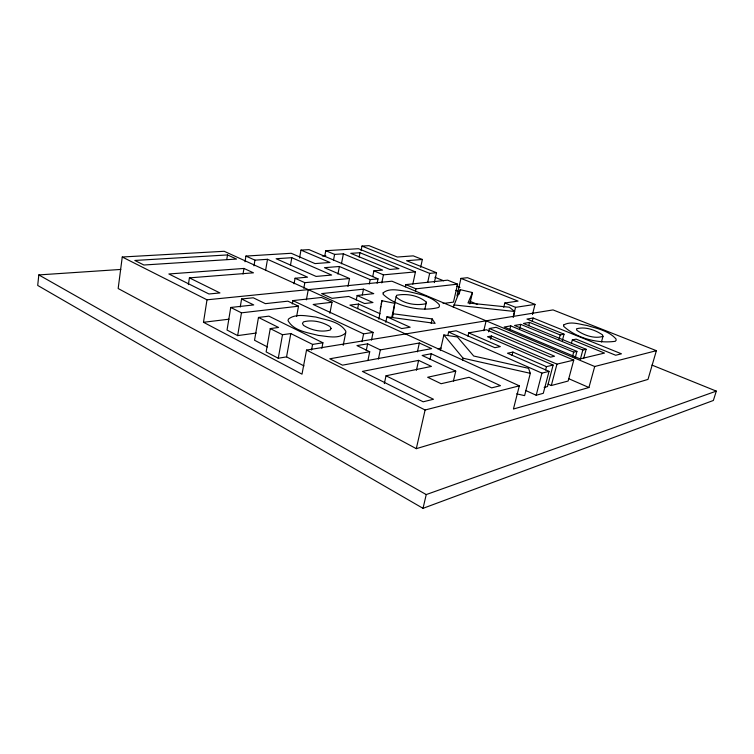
<?xml version="1.0" encoding="UTF-8"?>
<svg xmlns="http://www.w3.org/2000/svg" width="754" height="754" viewBox="0 0 754 754"><rect width="100%" height="100%" fill="white"/><g stroke="black" fill="none" stroke-linecap="round" stroke-linejoin="round"><path stroke-width="1.13" d="M345.671 332.957L345.841 331.289C339.743 321.336 326.03 320.007 315.813 317.029C307.001 316.143 296.096 313.146 288.48 319.036L288.019 320.638C293.843 331.1 307.726 332.533 318.254 335.417C327.01 336.152 338.518 339.592 345.671 332.957L343.211 345.332M120.819 269.442L38.822 274.918L37.7 285.436L423.022 508.337L713.369 400.468L716.3 391.119L651.956 365.087M122.261 257.001L118.161 288.528L416.302 448.668L647.997 379.403L656.385 350.685L553.031 309.913L306.529 350.092L302.005 374.163L203.486 322.288L207.001 299.809L122.261 257.001L224.174 251.289L519.327 385.831L513.436 409.026L588.931 387.509L594.708 366.501L656.385 350.685M392.598 317.255L394.766 303.334L381.901 300.714L381.213 304.05M378.904 319.196L381.901 300.714M188.387 284.626L189.405 277.868L253.457 272.825L243.966 268.443L168.868 273.975L208.952 293.985L219.942 292.938L189.405 277.868M226.766 259.508L227.501 254.937L134.834 260.46L143.891 265.012L236.53 259.065L227.501 254.937M240.234 307.067L241.582 298.989L253.721 304.927L230.743 307.462L227.039 330.063L237.661 335.615L256.237 333.042M245.003 261.742L245.936 256.077L291.195 253.278L315.012 263.589L329.979 262.477L300.978 250.102L299.545 258.009M243.042 274.004L243.966 268.443M237.661 335.615L241.459 312.835L230.743 307.462M253.975 265.842L254.937 260.149L245.936 256.077M265.568 270.563L267.5 259.31L254.937 260.149M321.845 348.348L322.919 342.778L268.905 316.152L258.462 317.443L254.532 340.252L267.463 346.963M258.462 317.443L278.565 327.462L270.243 328.584L266.134 351.892L278.264 358.254L286.548 356.868L304.003 365.926M290.441 265.389L291.817 257.698L331.637 275.059L316.096 276.416L276.134 258.735L291.817 257.698M278.264 358.254L282.505 334.748L290.808 333.56L312.59 344.408L322.919 342.778M294.06 283.787L295.068 278.264L307.538 277.17L267.5 259.31M292.288 303.975L292.901 300.61L321.477 297.462L332.014 302.279L329.903 313.259M286.548 356.868L290.808 333.56M296.642 316.397L298.509 306.19L287.887 301.166L265.37 303.645L253.25 297.783L241.582 298.989M303.805 288.235L304.833 282.675L349.526 278.509L347.971 286.397M306.378 299.828L308.263 289.621M324.72 256.247L325.766 250.705L358.423 248.697L415.454 271.874L412.824 284.107M311.525 350.044L312.59 344.408M333.541 259.979L334.606 254.4L343.381 253.825L382.57 270.092L373.899 270.846L372.74 276.577M337.924 274.126L339.404 266.492L370.167 279.611L378.037 278.857L377.132 283.268M341.458 263.777L343.381 253.825M359.13 257.076L359.997 252.731L398.96 268.669L389.837 269.461L350.751 253.335L359.997 252.731M361.081 250.592L361.977 246.077L369.017 245.663L397.377 257.029L413.23 255.86L422.363 259.47L420.657 267.359M356.256 299.969L357.151 295.511L373.758 293.645L363.485 289.159L321.628 293.608L332.043 298.33L348.744 296.454L364.606 303.542L372.966 302.524L357.151 295.511M357.632 308.631L358.555 304.05L380.044 313.711M362.316 294.927L363.485 289.159M369.262 284.06L370.167 279.611M362.005 341.675L363.598 333.871L373.089 332.391L371.496 340.129M366.218 350.685L367.632 343.833L380.336 349.884L419.347 343.004L431.637 348.631L342.495 365.172L329.8 358.791L369.724 351.75L367.895 360.619M381.769 282.901L383.437 274.842L415.454 271.874M380.28 308.509L380.742 306.275M385.794 322.326L386.953 316.812L435.124 323.4L432.212 318.933L393.334 313.805M378.395 359.093L380.336 349.884M394.804 302.25L396.585 295.295C406.519 293.24 418.687 295.445 426.396 302.194L424.879 309.074M391.712 317.792L394.766 303.334M384.351 383.579L386.02 375.794L431.429 366.406L418.611 360.374L362.401 371.42L423.173 401.797L433.493 399.262L386.02 375.794M405.388 286.803L405.859 284.607L447.659 280.168L457.584 284.164L453.484 302.109L443.088 303.504M415.492 291.053L415.972 288.839L457.584 284.164M427.725 282.213L429.667 273.382L436.519 272.722L434.332 282.58M417.396 351.835L419.347 343.004M416.415 370.28L418.611 360.374M431.203 323.475L432.212 318.933M430.006 359.356L431.279 353.73L500.468 385.671L491.665 387.876L469.007 377.311L441.118 383.72L427.659 377.254L455.736 371.128L453.408 381.081M416.302 448.668L425.096 409.997L519.327 385.831M440.308 350.601L443.87 334.955L457.395 336.963L473.71 356.02L528.563 368.338L530.316 373.315L524.596 395.624L516.669 393.842M453.305 307.18L460.204 289.649L472.485 292.561L469.827 303.966M447.876 335.37L448.639 332.052L456.151 330.78L494.86 347.698L500.307 346.604L468.705 332.872L467.932 336.152M456.933 295.926L460.948 278.396L467.518 277.698L535.01 304.39L532.447 314.569M459.148 294.22L460.204 289.649M423.022 508.337L426.236 494.577L716.3 391.119M462.551 360.431L463.069 358.197L443.87 334.955M483.766 330.714L486.132 320.818M488.507 331.864L489.318 328.499L496.113 327.321L573.747 360.11L568.139 381.034L551.306 385.53L548.12 384.116M490.694 339.262L491.485 336.001L556.952 364.135L573.747 360.11M503.747 307.349L504.803 303.004L518.036 301.1L460.948 278.396M509.676 330.261L510.76 325.879L573.69 352.118L576.933 351.383L575.114 358.169M513.135 317.161L515.566 307.34L535.01 304.39M513.276 317.029L514.643 311.496L509.374 307.217L467.98 302.967L472.485 292.561M512.07 355.445L512.909 352.08L546.443 366.651L553.116 365.049L547.479 386.557L544.134 387.452M519.666 328.716L520.75 324.38L582.842 350.035L586.141 349.281L583.719 358.216M528.686 325.803L529.544 322.41L560.213 334.955L564.039 334.192L562.333 340.695M532.267 321.364L533.116 318.018L621.437 353.814L615.679 355.247L576.122 339.121L572.324 339.913L571.447 343.202M536.179 395.256L541.928 373.126L549.035 371.364L543.295 393.305L536.179 395.256L525.557 390.412M545.594 369.903L546.443 366.651M559.072 339.319L560.213 334.955M551.306 385.53L556.952 364.135M572.475 356.661L573.69 352.118M580.42 359.008L582.842 350.035M601.456 341.967L603.002 336.359L602.512 334.87C595.274 329.941 585.085 326.284 576.48 328.838L576.838 330.299C584.039 335.323 594.425 339.074 603.002 336.359M426.396 302.194L425.925 303.721C416.01 305.917 403.522 303.777 395.954 296.803M512.909 352.08L507.499 353.221L549.035 371.364M431.279 353.73L422.155 355.473L455.736 371.128M437.659 348.791L441.118 348.15M491.485 336.001L487.489 336.736L553.116 365.049M529.544 322.41L523.446 323.475L586.141 349.281M510.76 325.879L504.2 327.029L580.175 358.913L604.482 353.079L572.324 339.913M520.75 324.38L514.577 325.464L576.933 351.383M468.705 332.872L486.471 329.771L550.571 357.132L554.548 356.227L489.318 328.499M533.116 318.018L526.952 319.065L564.039 334.192M367.632 343.833L356.981 345.605L369.724 351.75M358.555 304.05L349.931 305.106L401.693 328.555L410.157 327.236L386.953 316.812M203.486 322.288L229.028 319.196M241.459 312.835L298.509 306.19M332.014 302.279L313.174 304.475L373.089 332.391M207.001 299.809L391.957 281.204L594.708 366.501M422.363 259.47L406.576 260.714L436.519 272.722M339.404 266.492L324.465 267.679L349.526 278.509M322.307 256.002L325.822 255.766M300.978 250.102L309.008 249.631L378.037 278.857M453.823 304.908L514.643 311.496M463.069 358.197L530.316 373.315M504.803 303.004L515.566 307.34M361.977 246.077L429.667 273.382M434.926 277.274L443.654 280.799M456.736 286.096L460.006 287.415M455.878 290.375L458.055 291.261M469.996 301.308L477.621 304.446M325.766 250.705L334.606 254.4M373.899 270.846L383.437 274.842M405.859 284.607L415.972 288.839M568.507 378.602L588.931 387.509M448.639 332.052L541.928 373.126M295.068 278.264L304.833 282.675M292.901 300.61L363.598 333.871M270.243 328.584L282.505 334.748M306.529 350.092L425.096 409.997M38.822 274.918L426.236 494.577M383.164 292.844L383.089 294.267C396.218 306.689 421.345 312.137 438.677 307.443L439.459 306.152L439.243 304.673C431.448 296.011 418.772 294.126 407.961 291.43C400.063 290.818 389.893 287.34 383.164 292.844M563.681 325.012L563.577 326.246C576.678 338.254 597.743 343.767 615.283 341.298L616.15 340.261L615.99 338.942C608.714 330.761 596.97 328.49 586.885 325.436C579.506 324.38 570.524 320.827 563.681 325.012M331.138 328.461L330.224 330.026C321.364 332.608 311.195 330.243 303.513 325.37L302.439 323.438L303.466 321.892C312.297 319.46 322.297 321.807 329.979 326.557L331.138 328.461"/></g></svg>
